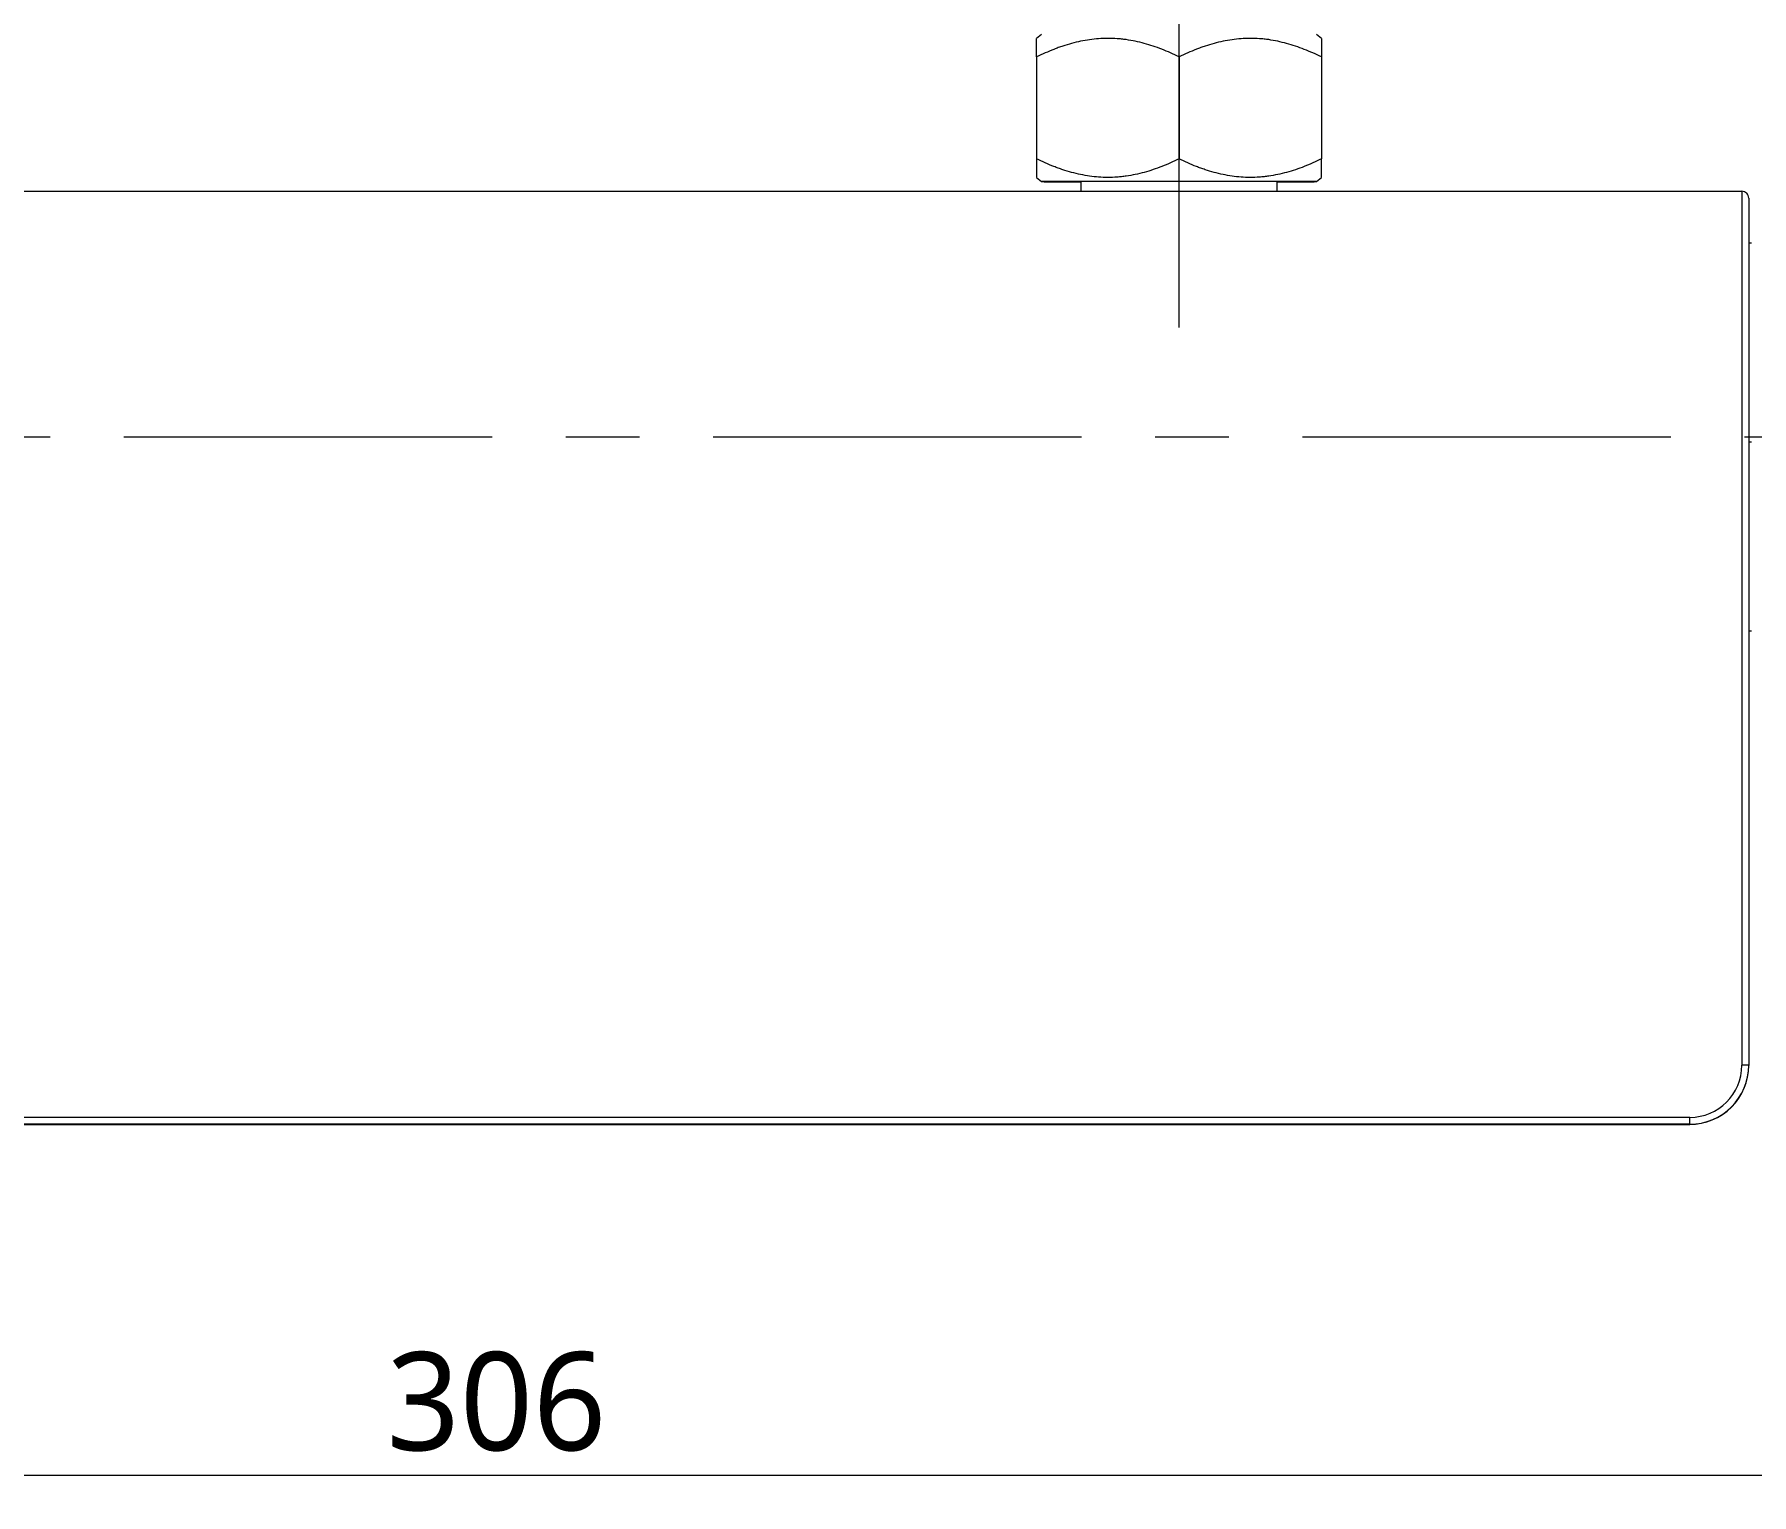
# Model space of a CAD drawing. Extents: x 6534 to 7663, y 0 to 827.
# Drawn here: x 6780.9 to 6955.7, y 529.8 to 678.5 of the extents above; entities that cross this region are included whole.
import ezdxf

# ---------------------------------------------------------------- set-up
doc = ezdxf.new("R2010")
doc.units = 0
doc.header["$LTSCALE"] = 30
doc.header["$MEASUREMENT"] = 0
doc.header["$PDMODE"] = 3
doc.header["$PDSIZE"] = -10
doc.linetypes.add('CENTER', pattern=[2, 1.25, -0.25, 0.25, -0.25])
doc.layers.get('0').update_dxf_attribs({"linetype": 'CONTINUOUS'})
doc.layers.get('DEFPOINTS').update_dxf_attribs({"linetype": 'CONTINUOUS'})
doc.layers.add('1', color=7, linetype='CONTINUOUS')
doc.layers.add('DEF_LAYER_ASSEM_MEMBER', color=7, linetype='CONTINUOUS')
doc.styles.add('Daelim Dimension', font='NanumGothic.ttf')
doc.dimstyles.new('DEFAULT', dxfattribs={"dimscale": 2, "dimtxt": 2, "dimasz": 2, "dimexe": 0, "dimexo": 2, "dimgap": 1, "dimtad": 1, "dimdec": 1, "dimzin": 9, "dimdsep": 46, "dimtxsty": 'Daelim Dimension', "dimcen": 0.5, "dimclrd": 252, "dimclre": 252, "dimclrt": 3, "dimadec": 1, "dimazin": 0, "dimtfac": 1, "dimtdec": 1, "dimtix": 1, "dimtmove": 0, "dimatfit": 3, "dimfxl": 1, "dimtolj": 1, "dimtzin": 1, "dimlwd": 9, "dimlwe": 9, "dimarcsym": 0})

# ---------------------------------------------------------------- blocks, each defined once
blk = doc.blocks.new('*D14')
at = {"color": 5, "lineweight": 9, "ltscale": 0.5, "transparency": 16777216}
for p, q in [((6675.13, 613.13), (6675.13, 529.77)), ((6980.73, 613.13), (6980.73, 529.77)), ((6679.13, 531.77), (6976.73, 531.77))]:
    blk.add_line(p, q, dxfattribs=at)
at = {"color": 5, "ltscale": 0.5, "transparency": 16777216}
for points in [[(6679.13, 532.44), (6679.13, 531.11), (6675.13, 531.77)], [(6976.73, 532.44), (6976.73, 531.11), (6980.73, 531.77)]]:
    blk.add_solid(points, dxfattribs=at)
at = {"layer": 'DEFPOINTS', "color": 0, "ltscale": 0.5, "transparency": 16777216}
for p in [(6675.13, 617.13), (6980.73, 617.13), (6980.73, 531.77)]:
    blk.add_point(p, dxfattribs=at)
at = {"color": 7, "ltscale": 0.5, "transparency": 16777216, "insert": (6827.93, 539.22), "char_height": 10, "attachment_point": 5, "style": 'Daelim Dimension'}
blk.add_mtext('\\A1;306', dxfattribs=at)

msp = doc.modelspace()

# ---------------------------------------------------------------- linework, layer by layer
at = {"layer": '1', "color": 7, "linetype": 'Continuous', "lineweight": 18}
for p, q in [((6883.43, 678.47), (6882.93, 678.05)), ((6911.93, 678.05), (6911.43, 678.47)), ((6882.93, 676.17), (6882.93, 665.78)), ((6897.43, 676.18), (6897.43, 665.78)), ((6911.93, 676.17), (6911.93, 665.78)), ((6882.93, 663.89), (6883.43, 663.47)), ((6887.43, 663.47), (6887.43, 662.49)), ((6907.43, 662.49), (6907.43, 663.47)), ((6911.43, 663.47), (6911.93, 663.89)), ((6701.13, 662.49), (6954.73, 662.49)), ((6955.43, 661.79), (6955.43, 573.49)), ((6955.73, 657.22), (6955.43, 657.22)), ((6955.43, 617.72), (6955.73, 617.72)), ((6955.43, 573.49), (6955.43, 573.48)), ((6706.43, 567.48), (6949.43, 567.48)), ((6787.93, 567.48), (6867.93, 567.48)), ((6787.93, 567.48), (6787.93, 567.48)), ((6787.93, 567.48), (6867.93, 567.48)), ((6867.93, 567.48), (6787.93, 567.48)), ((6790.18, 567.48), (6790.18, 567.48)), ((6864.98, 567.48), (6790.88, 567.48)), ((6864.98, 567.48), (6790.88, 567.48)), ((6865.68, 567.48), (6865.68, 567.48))]:
    msp.add_line(p, q, dxfattribs=at)
at = {"layer": '1', "color": 7, "linetype": 'Continuous', "lineweight": 13}
for p, q in [((6954.73, 662.49), (6954.73, 573.49)), ((6955.73, 636.95), (6955.43, 636.95)), ((6949.43, 568.19), (6706.43, 568.19)), ((6949.43, 567.49), (6706.43, 567.49)), ((6867.93, 567.48), (6787.93, 567.48)), ((6787.93, 567.48), (6787.93, 567.48)), ((6790.88, 567.48), (6790.88, 567.48)), ((6864.98, 567.48), (6864.98, 567.48)), ((6867.93, 567.48), (6867.93, 567.48)), ((6867.93, 567.48), (6867.93, 567.48)), ((6949.43, 567.49), (6949.43, 568.19)), ((6949.43, 567.49), (6949.43, 567.48))]:
    msp.add_line(p, q, dxfattribs=at)
at = {"layer": '1', "color": 7, "linetype": 'Continuous', "lineweight": 18}
for centre, major_axis, ratio, start_param, end_param in [((6897.43, 663.47), (14, 0), 0.000742, 1.570796, 3.916781), ((6897.43, 663.47), (-11.05, 0), 0.000742, 3.141593, 6.283185), ((6897.43, 663.47), (-11.05, 0), 0.000742, 0, 0.439479), ((6897.43, 663.47), (14, 0), 0.000742, 5.507997, 7.853982), ((6897.43, 663.47), (-11.05, 0), 0.000742, 2.702113, 3.141593), ((6954.73, 661.79), (0, -0.701), 0.999259, 1.570796, 3.141593), ((6949.43, 573.49), (6, 0), 1, 4.712389, 6.283185), ((6949.43, 573.48), (-6, 0), 1, 1.570796, 3.141593), ((6787.93, 567.48), (4.25, 0), 0.000742, 1.570796, 4.712389), ((6787.93, 567.48), (3.8, 0), 0.000742, 1.570796, 4.712389), ((6790.88, 567.48), (-0.7, 0), 0.000826, 0, 1.570796), ((6790.88, 567.48), (-0.7, 0), 0.000812, 4.712389, 6.283185), ((6864.98, 567.48), (-0.7, 0), 0.000826, 1.570796, 3.141593), ((6864.98, 567.48), (-0.7, 0), 0.000812, 3.141593, 4.712389), ((6867.93, 567.48), (4.25, 0), 0.000742, 4.712389, 7.853982)]:
    msp.add_ellipse(centre, major_axis=major_axis, ratio=ratio, start_param=start_param, end_param=end_param, dxfattribs=at)
at = {"layer": '1', "color": 7, "linetype": 'Continuous', "lineweight": 13}
for centre, major_axis, ratio, start_param, end_param in [((6886.38, 663.77), (0.3, 0), 1, 4.712389, 4.766926), ((6908.48, 663.77), (-0.3, 0), 1, 1.51626, 1.570796), ((6949.43, 573.49), (5.3, 0), 1, 4.712389, 6.283185), ((6954.73, 573.49), (0.7, 0), 0.000742, 0, 1.570796), ((6867.93, 567.48), (3.8, 0), 0.000742, 4.712389, 7.853982)]:
    msp.add_ellipse(centre, major_axis=major_axis, ratio=ratio, start_param=start_param, end_param=end_param, dxfattribs=at)
at = {"layer": '1', "color": 7, "linetype": 'Continuous', "lineweight": 18}
for points, knots in [([(6897.43, 676.18), (6896.85, 676.46), (6896.27, 676.72), (6895.09, 677.18), (6894.49, 677.38), (6893.28, 677.71), (6892.67, 677.84), (6891.9, 677.95), (6891.66, 677.98), (6891.43, 678), (6891.27, 678.01), (6891.19, 678.02), (6890.8, 678.05), (6890.48, 678.06), (6889.86, 678.06), (6889.55, 678.05), (6888.93, 678), (6888.63, 677.97), (6887.71, 677.84), (6887.1, 677.71), (6886.19, 677.46), (6885.89, 677.37), (6885.44, 677.22), (6885.29, 677.17), (6885.06, 677.09), (6884.99, 677.06), (6884.84, 677), (6884.77, 676.97), (6884.1, 676.71), (6883.51, 676.45), (6882.93, 676.17)], [0, 0, 0, 0, 0.125, 0.125, 0.25, 0.25, 0.375, 0.375, 0.40625, 0.421875, 0.421875, 0.4375, 0.4375, 0.5, 0.5, 0.5625, 0.5625, 0.625, 0.625, 0.75, 0.75, 0.8125, 0.8125, 0.84375, 0.84375, 0.859375, 0.859375, 0.875, 0.875, 1, 1, 1, 1]), ([(6882.93, 676.17), (6882.93, 676.45), (6882.93, 676.71), (6882.93, 677.17), (6882.93, 677.37), (6882.93, 677.7), (6882.93, 677.83), (6882.93, 677.94), (6882.93, 677.97), (6882.93, 677.99), (6882.93, 678.01), (6882.93, 678.01), (6882.93, 678.04), (6882.93, 678.05), (6882.93, 678.05)], [0, 0, 0, 0, 0.250489, 0.250489, 0.500977, 0.500977, 0.751466, 0.751466, 0.814088, 0.845399, 0.845399, 0.87671, 0.87671, 1, 1, 1, 1]), ([(6911.93, 676.17), (6911.35, 676.45), (6910.77, 676.71), (6909.59, 677.17), (6908.99, 677.37), (6907.78, 677.7), (6907.17, 677.84), (6906.4, 677.95), (6906.16, 677.98), (6905.93, 678), (6905.77, 678.01), (6905.69, 678.02), (6905.3, 678.05), (6904.98, 678.06), (6904.36, 678.06), (6904.05, 678.05), (6903.43, 678), (6903.13, 677.97), (6902.21, 677.84), (6901.6, 677.71), (6900.69, 677.46), (6900.39, 677.37), (6899.94, 677.22), (6899.79, 677.17), (6899.56, 677.09), (6899.49, 677.06), (6899.34, 677.01), (6899.27, 676.98), (6898.6, 676.72), (6898.01, 676.46), (6897.43, 676.18)], [0, 0, 0, 0, 0.125, 0.125, 0.25, 0.25, 0.375, 0.375, 0.40625, 0.421875, 0.421875, 0.4375, 0.4375, 0.5, 0.5, 0.5625, 0.5625, 0.625, 0.625, 0.75, 0.75, 0.8125, 0.8125, 0.84375, 0.84375, 0.859375, 0.859375, 0.875, 0.875, 1, 1, 1, 1]), ([(6911.93, 678.05), (6911.93, 678.05), (6911.93, 678.05), (6911.93, 678.05), (6911.93, 678.04), (6911.93, 677.99), (6911.93, 677.96), (6911.93, 677.83), (6911.93, 677.7), (6911.93, 677.46), (6911.93, 677.37), (6911.93, 677.22), (6911.93, 677.16), (6911.93, 677.08), (6911.93, 677.06), (6911.93, 677), (6911.93, 676.97), (6911.93, 676.71), (6911.93, 676.45), (6911.93, 676.17)], [0, 0, 0, 0, 0.000269, 0.000269, 0.125235, 0.125235, 0.250201, 0.250201, 0.500134, 0.500134, 0.625101, 0.625101, 0.687584, 0.687584, 0.718826, 0.718826, 0.750067, 0.750067, 1, 1, 1, 1]), ([(6897.43, 665.78), (6896.85, 665.5), (6896.27, 665.24), (6895.09, 664.79), (6894.49, 664.58), (6893.28, 664.25), (6892.67, 664.12), (6891.9, 664.01), (6891.66, 663.98), (6891.43, 663.96), (6891.27, 663.94), (6891.19, 663.94), (6890.8, 663.91), (6890.48, 663.9), (6889.86, 663.9), (6889.55, 663.91), (6888.93, 663.95), (6888.63, 663.99), (6887.71, 664.12), (6887.1, 664.25), (6886.19, 664.49), (6885.89, 664.58), (6885.44, 664.73), (6885.29, 664.79), (6885.06, 664.87), (6884.99, 664.89), (6884.84, 664.95), (6884.77, 664.98), (6884.1, 665.24), (6883.51, 665.5), (6882.93, 665.78)], [0, 0, 0, 0, 0.125, 0.125, 0.25, 0.25, 0.375, 0.375, 0.40625, 0.421875, 0.421875, 0.4375, 0.4375, 0.5, 0.5, 0.5625, 0.5625, 0.625, 0.625, 0.75, 0.75, 0.8125, 0.8125, 0.84375, 0.84375, 0.859375, 0.859375, 0.875, 0.875, 1, 1, 1, 1]), ([(6882.93, 665.78), (6882.93, 665.5), (6882.93, 665.24), (6882.93, 664.78), (6882.93, 664.58), (6882.93, 664.24), (6882.93, 664.11), (6882.93, 664), (6882.93, 663.97), (6882.93, 663.95), (6882.93, 663.93), (6882.93, 663.93), (6882.93, 663.9), (6882.93, 663.89), (6882.93, 663.89), (6882.93, 663.89), (6882.93, 663.89)], [0, 0, 0, 0, 0.249971, 0.249971, 0.499942, 0.499942, 0.749913, 0.749913, 0.812405, 0.843652, 0.843652, 0.874898, 0.874898, 0.999883, 0.999883, 1, 1, 1, 1]), ([(6911.93, 665.78), (6911.35, 665.5), (6910.77, 665.24), (6909.59, 664.78), (6908.99, 664.58), (6907.78, 664.25), (6907.17, 664.12), (6906.4, 664.01), (6906.16, 663.98), (6905.93, 663.96), (6905.77, 663.94), (6905.69, 663.94), (6905.3, 663.91), (6904.98, 663.9), (6904.36, 663.9), (6904.05, 663.91), (6903.43, 663.95), (6903.13, 663.99), (6902.21, 664.12), (6901.6, 664.25), (6900.69, 664.5), (6900.39, 664.59), (6899.94, 664.74), (6899.79, 664.79), (6899.56, 664.87), (6899.49, 664.9), (6899.34, 664.95), (6899.27, 664.98), (6898.6, 665.24), (6898.01, 665.5), (6897.43, 665.78)], [0, 0, 0, 0, 0.125, 0.125, 0.25, 0.25, 0.375, 0.375, 0.40625, 0.421875, 0.421875, 0.4375, 0.4375, 0.5, 0.5, 0.5625, 0.5625, 0.625, 0.625, 0.75, 0.75, 0.8125, 0.8125, 0.84375, 0.84375, 0.859375, 0.859375, 0.875, 0.875, 1, 1, 1, 1]), ([(6911.93, 663.89), (6911.93, 663.89), (6911.93, 663.89), (6911.93, 663.89), (6911.93, 663.9), (6911.93, 663.95), (6911.93, 663.98), (6911.93, 664.11), (6911.93, 664.24), (6911.93, 664.49), (6911.93, 664.58), (6911.93, 664.73), (6911.93, 664.78), (6911.93, 664.86), (6911.93, 664.89), (6911.93, 664.95), (6911.93, 664.98), (6911.93, 665.24), (6911.93, 665.5), (6911.93, 665.78)], [0, 0, 0, 0, 0.002355, 0.002355, 0.12706, 0.12706, 0.251766, 0.251766, 0.501177, 0.501177, 0.625883, 0.625883, 0.688236, 0.688236, 0.719412, 0.719412, 0.750589, 0.750589, 1, 1, 1, 1])]:
    msp.add_open_spline(points, degree=3, knots=knots, dxfattribs=at)
at = {"layer": 'DEF_LAYER_ASSEM_MEMBER', "color": 1, "linetype": 'CENTER', "lineweight": 5}
for p, q in [((6897.43, 648.62), (6897.43, 748.88)), ((6670, 637.49), (7000.8, 637.49))]:
    msp.add_line(p, q, dxfattribs=at)

# ---------------------------------------------------------------- dimensions: what is measured, and where the dimension line sits
at = {"color": 5, "ltscale": 0.5}
dim = msp.add_linear_dim(base=(6980.73, 531.77), p1=(6675.13, 617.13), p2=(6980.73, 617.13), dimstyle='DEFAULT', override={"dimtxt": 5, "dimexe": 1, "dimdec": 0, "dimclrd": 5, "dimclre": 5, "dimclrt": 7}, dxfattribs=at)
dim.commit()
dim.dimension.update_dxf_attribs({"geometry": '*D14', "text_midpoint": (6827.93, 539.22)})

doc.saveas('drawing.dxf')
